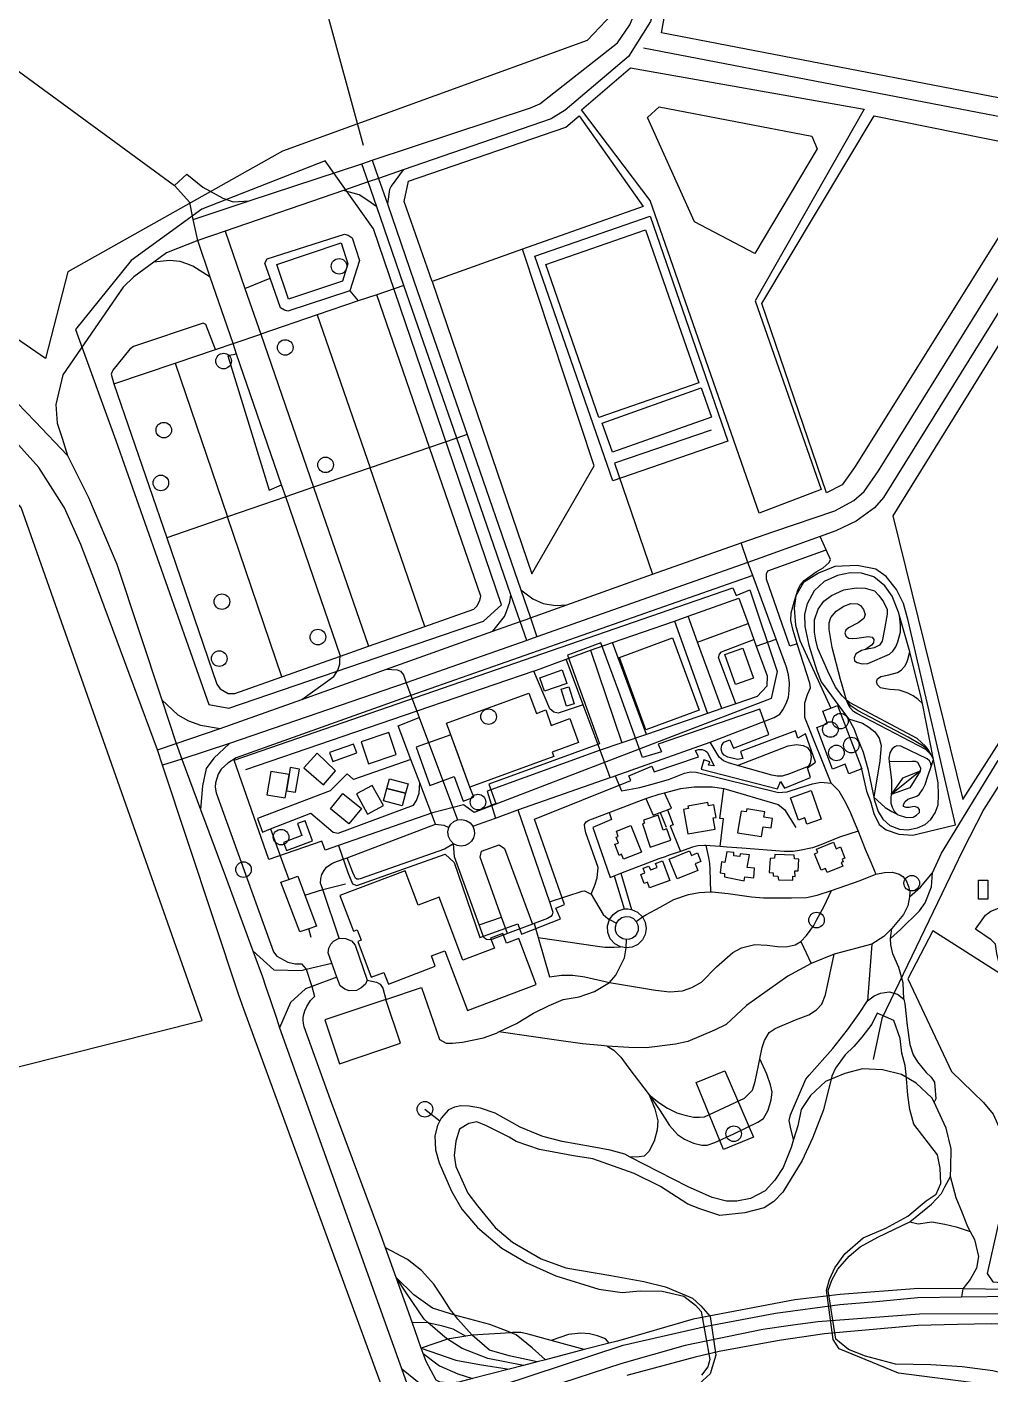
# Model space of a CAD drawing. Header units: metres. Extents: x 11276530 to 11306586, y 355867 to 367650.
# Drawn here: x 11293809 to 11294428, y 359003 to 359868 of the extents above; entities that cross this region are included whole.
import ezdxf

# ---------------------------------------------------------------- set-up
doc = ezdxf.new("R2010")
doc.units = ezdxf.units.M
for name, color, linetype in [('AMENITY', 6, 'Continuous'), ('BUILDING', 8, 'Continuous'), ('HIGHWAY_CYCLEWAY', 5, 'Continuous'), ('HIGHWAY_FOOTWAY', 6, 'Continuous'), ('HIGHWAY_PATH', 3, 'Continuous'), ('HIGHWAY_PRIMARY', 2, 'Continuous'), ('HIGHWAY_RESIDENTIAL', 7, 'Continuous'), ('HIGHWAY_SECONDARY', 4, 'Continuous'), ('HIGHWAY_SERVICE', 8, 'Continuous'), ('LANDUSE', 2, 'Continuous'), ('NATURAL_WATER', 5, 'Continuous'), ('OSM_OTHER', 7, 'Continuous')]:
    doc.layers.add(name, color=color, linetype=linetype)

msp = doc.modelspace()

# ---------------------------------------------------------------- linework, layer by layer
at = {"layer": 'AMENITY'}
msp.add_lwpolyline([(11294009.25, 359342.51), (11294015.19, 359325.07), (11294018.3, 359317.79), (11294021.03, 359316.83), (11294077.75, 359337.04), (11294083.52, 359331.57), (11294100.09, 359283.4), (11294124.57, 359292.21), (11294126.89, 359285.5), (11294151.79, 359295.43), (11294148.92, 359302.2), (11294154.51, 359304.67), (11294135.28, 359359.51), (11294197.14, 359384.21), (11294195.71, 359387.33), (11294210.53, 359393.43), (11294212.09, 359389.79), (11294240.55, 359399.41), (11294238.59, 359403.57), (11294240.67, 359404.22), (11294242.89, 359404.22), (11294245.09, 359403.31), (11294246.26, 359402.4), (11294250.68, 359393.69), (11294247.04, 359394.09), (11294247.82, 359396.29), (11294243.92, 359397.59), (11294242.23, 359391.49), (11294291.36, 359378.88), (11294293.18, 359383.68), (11294295.91, 359379.27), (11294312.55, 359386.28), (11294310.66, 359392.39), (11294315.88, 359396.1), (11294309.27, 359414.23), (11294304.49, 359411.37), (11294302.94, 359416.17), (11294267.58, 359402.92), (11294269.14, 359398.37), (11294265.63, 359397.72), (11294259.39, 359399.28), (11294257.18, 359400.57), (11294255.88, 359402.01), (11294255.23, 359404.35), (11294255.62, 359407.07), (11294256.93, 359408.89), (11294260.69, 359410.45), (11294263.16, 359405), (11294285.77, 359413.83), (11294279.93, 359430.09), (11294214.68, 359407.6), (11294216.9, 359402.66), (11294204.61, 359399.08), (11294189.28, 359441.36), (11294177.89, 359472.63), (11294156.29, 359464.8), (11294177.05, 359407.79), (11294145.2, 359396.21), (11294105.89, 359382), (11294110.42, 359369.47), (11294096.34, 359363.67), (11294089.59, 359368.66), (11294069.63, 359363.48), (11294009.25, 359342.51)], dxfattribs=at)
for points in [[(11294257.61, 359465.14), (11294269.16, 359469.21), (11294275.93, 359450.02), (11294264.37, 359445.95), (11294257.61, 359465.14)], [(11294003.49, 359402.18), (11294005.5, 359396.5), (11294020.94, 359401.99), (11294018.94, 359407.65), (11294003.49, 359402.18)], [(11293986.92, 359392.32), (11293999.52, 359381.49), (11294007.21, 359390.45), (11293995.59, 359401.93), (11293986.92, 359392.32)], [(11293977.51, 359388.05), (11293965.79, 359390.05), (11293963.24, 359375.11), (11293974.97, 359373.11), (11293975.76, 359377.71), (11293977.51, 359388.05)], [(11293975.76, 359377.71), (11293981.61, 359376.71), (11293984.14, 359391.54), (11293978.27, 359392.54), (11293977.51, 359388.05), (11293975.76, 359377.71)], [(11294038.17, 359371.15), (11294040.32, 359379.23), (11294052.32, 359376.06), (11294050.17, 359367.97), (11294038.17, 359371.15)], [(11293973.93, 359344.53), (11293975.9, 359339.23), (11293992.57, 359345.43), (11293987.72, 359358.44), (11293982.89, 359356.64), (11293985.76, 359348.93), (11293973.93, 359344.53)]]:
    msp.add_lwpolyline(points, close=True, dxfattribs=at)
for centre in [(11294009.62, 359714.56), (11293935.39, 359653.7), (11293896.95, 359609.32), (11294000.91, 359587.01), (11293895.07, 359575.4), (11293996, 359476.41), (11294105.7, 359425.27), (11294331.79, 359422.39), (11294325.37, 359417.02), (11294329.2, 359401.99), (11294338.8, 359407.01), (11294098.86, 359370.43), (11293972.33, 359347.88), (11294377.64, 359318.31), (11294316.45, 359294.63), (11294064.78, 359173.09), (11294263.21, 359157.39)]:
    msp.add_circle(centre, 5, dxfattribs=at)
at = {"layer": 'BUILDING'}
for points in [[(11293969.64, 359715.82), (11294010.88, 359729.56), (11294015.32, 359716.23), (11294011.76, 359704.94), (11293977.11, 359693.41), (11293969.64, 359715.82)], [(11294178.61, 359613.88), (11294242.28, 359636.43), (11294248.92, 359617.67), (11294185.27, 359595.1), (11294178.61, 359613.88)], [(11294189.73, 359463.3), (11294223.96, 359475.9), (11294241.06, 359429.45), (11294206.84, 359416.85), (11294189.73, 359463.3)], [(11294138.54, 359450.2), (11294153.01, 359455.27), (11294156.05, 359446.63), (11294141.57, 359441.56), (11294138.54, 359450.2)], [(11294093.72, 359380.01), (11294086.17, 359400.66), (11294081.44, 359413.63), (11294078.72, 359421.07), (11294131.65, 359440.41), (11294136.4, 359427.4), (11294142.37, 359429.57), (11294145.97, 359419.7), (11294157.97, 359424.08), (11294163.57, 359408.75), (11294146.54, 359402.53), (11294147.58, 359399.7), (11294093.72, 359380.01)], [(11294152.26, 359442.89), (11294157.22, 359444.45), (11294160.65, 359433.54), (11294155.7, 359431.98), (11294152.26, 359442.89)], [(11294320.5, 359428.79), (11294325.57, 359430.73), (11294330, 359432.44), (11294344.98, 359393.38), (11294345.6, 359391.73), (11294337.19, 359388.51), (11294334.82, 359394.71), (11294326.77, 359391.62), (11294316.55, 359418.27), (11294323.52, 359420.94), (11294320.5, 359428.79)], [(11294023.78, 359409.2), (11294028.5, 359395.07), (11294046.35, 359401.04), (11294041.62, 359415.18), (11294023.78, 359409.2)], [(11294081.44, 359413.63), (11294059.12, 359405.61), (11294067.91, 359381.13), (11294083.62, 359386.77), (11294089.26, 359371.05), (11294096.17, 359373.54), (11294093.72, 359380.01), (11294081.44, 359413.63)], [(11294020.85, 359375.61), (11294027.95, 359362.61), (11294038.07, 359368.15), (11294030.96, 359381.14), (11294020.85, 359375.61)], [(11294040.32, 359379.23), (11294041.95, 359385.37), (11294053.95, 359382.18), (11294052.32, 359376.06), (11294040.32, 359379.23)], [(11294004.06, 359366.02), (11294012.1, 359375.88), (11294023.96, 359366.2), (11294015.92, 359356.34), (11294004.06, 359366.02)], [(11294299.76, 359373.17), (11294312.92, 359377.83), (11294319.43, 359359.44), (11294310.29, 359356.21), (11294308.86, 359360.26), (11294304.84, 359358.84), (11294299.76, 359373.17)], [(11294230.97, 359365.63), (11294233.72, 359349.91), (11294251.33, 359353), (11294250.06, 359360.21), (11294251.92, 359360.54), (11294250.49, 359368.65), (11294247.02, 359368.04), (11294246.66, 359370.1), (11294233.79, 359367.85), (11294234.08, 359366.19), (11294230.97, 359365.63)], [(11294265.68, 359350.72), (11294281.13, 359348.22), (11294282.16, 359354.58), (11294287.18, 359353.77), (11294288.15, 359359.78), (11294282.65, 359360.67), (11294283.21, 359364.07), (11294271.57, 359365.97), (11294271.25, 359364.05), (11294267.94, 359364.58), (11294266.76, 359357.32), (11294265.68, 359350.72)], [(11294197.07, 359355.38), (11294203.94, 359338.21), (11294192.45, 359333.73), (11294191.1, 359336.87), (11294189.61, 359336.12), (11294186.77, 359343.29), (11294189.17, 359344.03), (11294187.66, 359347.77), (11294189.01, 359348.36), (11294187.82, 359351.79), (11294197.07, 359355.38)], [(11294205.23, 359358.79), (11294205.86, 359356.87), (11294204.54, 359356.42), (11294209.46, 359341.53), (11294222.74, 359345.92), (11294220.32, 359353.22), (11294217.86, 359352.41), (11294214.73, 359361.92), (11294205.23, 359358.79)], [(11294223.04, 359330.61), (11294221.74, 359333.84), (11294234.82, 359339.12), (11294236, 359336.2), (11294239.96, 359337.79), (11294242.19, 359332.27), (11294238.48, 359330.78), (11294240.23, 359326.45), (11294226.89, 359321.08), (11294223.04, 359330.61)], [(11294254.56, 359325.06), (11294257.35, 359324.6), (11294257.28, 359322.39), (11294269.96, 359319.92), (11294270.42, 359322.39), (11294276.2, 359321.8), (11294276.52, 359327.98), (11294271.84, 359328.49), (11294273.34, 359336.49), (11294267.42, 359337.08), (11294267.23, 359335.38), (11294263.33, 359335.84), (11294263.33, 359337.92), (11294258.72, 359338.5), (11294257.55, 359331.61), (11294255.27, 359332.07), (11294254.56, 359325.06)], [(11294286.73, 359334.09), (11294286.07, 359325.25), (11294288.54, 359325.06), (11294288.61, 359322.97), (11294291.66, 359322.84), (11294292.05, 359320.37), (11294301.15, 359320.31), (11294301.28, 359322.72), (11294302.71, 359322.58), (11294302.58, 359326.23), (11294304.66, 359326.23), (11294305.12, 359333.7), (11294302.26, 359334.02), (11294302.12, 359336.3), (11294289.59, 359336.69), (11294289.45, 359334.41), (11294286.73, 359334.09)], [(11294315.2, 359337.24), (11294317.21, 359338.06), (11294316.35, 359340.15), (11294327.4, 359344.63), (11294329.08, 359340.48), (11294331.81, 359341.58), (11294334.72, 359334.41), (11294332.88, 359333.67), (11294333.53, 359332.07), (11294332.32, 359331.58), (11294333.29, 359329.18), (11294323.23, 359325.11), (11294322.19, 359327.66), (11294319.52, 359326.57), (11294315.2, 359337.24)], [(11294220.43, 359324.57), (11294222.08, 359320.04), (11294209.15, 359315.31), (11294207.83, 359318.91), (11294205.69, 359318.12), (11294203.55, 359323.97), (11294206.06, 359324.89), (11294204.97, 359327.88), (11294208.73, 359329.25), (11294209.63, 359326.79), (11294213.97, 359328.38), (11294212.99, 359331.05), (11294217.45, 359332.68), (11294220.43, 359324.57)], [(11294021.23, 359288.36), (11294023.73, 359281.74), (11294021.58, 359280.93), (11294030.29, 359257.93), (11294038.43, 359261.01), (11294041.27, 359253.53), (11294071.44, 359264.98), (11294068.92, 359271.6), (11294077.62, 359274.91), (11294092.15, 359236.62), (11294136.17, 359253.32), (11294125.02, 359282.68), (11294117.13, 359279.68), (11294114.74, 359286), (11294106.99, 359283.06), (11294109.44, 359276.62), (11294089.21, 359268.94), (11294073.85, 359309.38), (11294060.37, 359304.25), (11294051.98, 359326.35), (11294010.13, 359310.45), (11294018.87, 359287.46), (11294021.23, 359288.36)], [(11294426.54, 359320.3), (11294426.58, 359308.1), (11294420.52, 359308.09), (11294420.49, 359320.3), (11294426.54, 359320.3)]]:
    msp.add_lwpolyline(points, close=True, dxfattribs=at)
at = {"layer": 'HIGHWAY_CYCLEWAY'}
for points in [[(11294342.52, 359411.97), (11294346.46, 359402.51), (11294349.41, 359391.68), (11294353.21, 359373.61), (11294353.55, 359371.99), (11294356.11, 359364.3), (11294359.06, 359359.38), (11294363.59, 359355.43), (11294369.7, 359353.07), (11294375.21, 359352.68), (11294381.33, 359353.86), (11294386.25, 359356.02), (11294389.99, 359359.18), (11294392.75, 359363.51), (11294394.52, 359368.63), (11294394.92, 359375.13), (11294394.52, 359382.81), (11294391.57, 359397.8), (11294384.49, 359433.73), (11294383.89, 359436.79), (11294376.39, 359466.94), (11294369.77, 359490.03), (11294369.11, 359492.35), (11294364.97, 359502.58), (11294360.24, 359509.28), (11294353.35, 359514.99), (11294345.27, 359517.36), (11294337.99, 359517.56), (11294329.91, 359515.98), (11294321.24, 359512.04), (11294314.94, 359506.13), (11294310.4, 359497.85), (11294308.63, 359491.16), (11294309.02, 359483.28), (11294311.58, 359471.26), (11294316.71, 359454.72), (11294319.47, 359447.63), (11294323.61, 359441.92), (11294330.11, 359433.05), (11294337, 359423.79), (11294340.35, 359417.69), (11294342.52, 359411.97)], [(11294391.57, 359397.8), (11294390.06, 359400.66), (11294388.22, 359404.14), (11294386.42, 359406.38), (11294383.89, 359408.77), (11294381.05, 359411.17), (11294337.61, 359434.45), (11294335.66, 359435.8), (11294332.98, 359438.63), (11294328.65, 359444.16), (11294323.73, 359454.46), (11294317.31, 359469.09), (11294315.96, 359474.31), (11294315.07, 359479.54), (11294315.07, 359487.45), (11294317.45, 359494.32), (11294321.04, 359499.39), (11294325.97, 359503.13), (11294334.03, 359506.85), (11294341.94, 359508.06), (11294347.61, 359507.76), (11294353.59, 359506.12), (11294356.57, 359503.13), (11294359.55, 359498.95), (11294361.79, 359494.02), (11294361.79, 359491.03), (11294360, 359480.43), (11294358.66, 359473.86), (11294356.87, 359471.17), (11294353.43, 359469.53), (11294347.86, 359468.32), (11294345.23, 359467.74), (11294341.79, 359465.65), (11294340.59, 359462.97), (11294340.89, 359461.17), (11294342.53, 359459.98), (11294345.82, 359459.23), (11294349.4, 359459.53), (11294363.29, 359465.35), (11294365.37, 359467.45), (11294367.32, 359470.14), (11294368.66, 359473.41), (11294369.56, 359476.55), (11294370.31, 359479.54), (11294370.31, 359484.02), (11294369.77, 359490.03)], [(11294390.06, 359400.66), (11294386.58, 359404.14), (11294381.65, 359406.68), (11294342.24, 359427.29), (11294340.15, 359428.63), (11294338.06, 359430.87), (11294336.71, 359433.25), (11294335.66, 359435.8), (11294334.33, 359440.28), (11294331.79, 359449.23), (11294326.56, 359469.68), (11294324.48, 359481.17), (11294324.48, 359485.51), (11294325.67, 359488.95), (11294328.95, 359493.13), (11294334.03, 359496.26), (11294338.5, 359497.9), (11294342.69, 359497.75), (11294344.78, 359496.71), (11294346.57, 359494.16), (11294347.76, 359490.89), (11294346.86, 359488.34), (11294343.28, 359485.51), (11294337.01, 359482.38), (11294335.22, 359480.88), (11294334.63, 359479.09), (11294335.22, 359477.29), (11294337.01, 359475.8), (11294339.25, 359475.51), (11294342.39, 359475.8), (11294349.86, 359476.7), (11294352.24, 359476.26), (11294353.28, 359474.76), (11294353.14, 359472.67), (11294351.79, 359471.17), (11294347.86, 359468.32)], [(11294384.49, 359433.73), (11294381.65, 359436.39), (11294378.51, 359438.63), (11294374.78, 359440.57), (11294369.56, 359442.22), (11294363.44, 359442.81), (11294360.75, 359443.11), (11294357.62, 359443.71), (11294355.52, 359445.8), (11294355.08, 359447.59), (11294355.68, 359449.68), (11294357.76, 359451.03), (11294362.99, 359452.22), (11294368.51, 359453.56), (11294370.75, 359455.05), (11294373.14, 359457.74), (11294374.48, 359459.98), (11294375.08, 359462.08), (11294376.39, 359466.94)], [(11294390.06, 359400.66), (11294386.71, 359405), (11294384.05, 359406.88), (11294375.35, 359412.21), (11294343.11, 359429.11), (11294340.52, 359430.73), (11294338.76, 359432.03), (11294337.33, 359433.47), (11294335.66, 359435.8)], [(11294337, 359423.79), (11294345.97, 359421.17), (11294350, 359418.48), (11294353.89, 359415.49), (11294356.71, 359411.46), (11294357.92, 359406.68), (11294357.17, 359396.83), (11294353.21, 359373.61), (11294360.6, 359366.82), (11294364.93, 359364.44), (11294368.2, 359362.54), (11294368.81, 359362.2), (11294374.19, 359360.4), (11294378.51, 359360.7), (11294380.76, 359361.9), (11294382.55, 359363.69), (11294382.55, 359365.63), (11294381.5, 359366.97), (11294379.11, 359367.57), (11294375.97, 359366.97), (11294374.03, 359366.97), (11294372.4, 359367.57), (11294372.24, 359368.91), (11294373.43, 359370.7), (11294375.08, 359372.34), (11294380.9, 359374.14), (11294382.39, 359375.33), (11294384.79, 359378.77), (11294386.28, 359381.6), (11294388.07, 359386.97), (11294390.14, 359393.37), (11294391.57, 359397.8)], [(11294390.14, 359393.37), (11294389.91, 359395.26), (11294388.96, 359396.97), (11294387.5, 359398.18), (11294370.62, 359406.41), (11294368.12, 359406.57), (11294366.75, 359405.98), (11294365.13, 359404.69), (11294363.58, 359402.11), (11294362.89, 359398.69), (11294363.08, 359396.55), (11294363.24, 359394.65), (11294364.7, 359384.45), (11294364.57, 359379.43), (11294364.53, 359377.17), (11294364.31, 359375.2), (11294364.09, 359373.22), (11294364.18, 359369.79), (11294364.95, 359367.05), (11294366.24, 359364.65), (11294368.2, 359362.54)], [(11294363.08, 359396.55), (11294377.66, 359396.6), (11294379.76, 359396.6), (11294381.25, 359396.01), (11294382.14, 359394.52), (11294383.19, 359392.13), (11294383.04, 359390.19), (11294364.31, 359375.2)], [(11294383.04, 359390.19), (11294371.69, 359385.86), (11294364.31, 359375.2)], [(11294383.04, 359390.19), (11294376.32, 359379.59), (11294364.31, 359375.2)]]:
    msp.add_lwpolyline(points, dxfattribs=at)
at = {"layer": 'HIGHWAY_FOOTWAY'}
for points in [[(11293943.77, 359658.2), (11293938.04, 359657.04), (11293964.64, 359570.85), (11293972.64, 359574.21)], [(11294325.89, 359382.65), (11294308.95, 359424.82), (11294308.88, 359434.16), (11294310.74, 359439.45), (11294312.53, 359443.78), (11294312.23, 359446.85), (11294303.95, 359472.08), (11294301.49, 359480.66), (11294299.92, 359487.15), (11294300.14, 359492), (11294302.35, 359499.76), (11294304.69, 359507.26), (11294306.07, 359509.89), (11294308.53, 359512.64), (11294316.3, 359518.24), (11294320.78, 359520.97), (11294324.59, 359524.21), (11294325.49, 359526.23), (11294322.65, 359532.46), (11294318.75, 359541.08)], [(11294303.95, 359472.08), (11294299.32, 359470.65), (11294284.24, 359513.5), (11294284.24, 359517.09), (11294285.21, 359519.03), (11294322.65, 359532.46)], [(11294275.46, 359515.92), (11294055.79, 359438.88), (11293943.48, 359398.92), (11293938.04, 359395.33), (11293933.86, 359391.45), (11293931.84, 359388.24), (11293930.13, 359382.72), (11293929.97, 359379.96), (11293930.57, 359376.3), (11293967.41, 359274.18), (11293969.69, 359271.35), (11293976.56, 359267.61), (11293981.33, 359266.42), (11293985.36, 359266.42), (11293988.51, 359263.08)], [(11294071.52, 359356.12), (11294061.41, 359382.82), (11294055.71, 359397.85), (11294047.51, 359419.48), (11294061.12, 359424.64)], [(11294055.71, 359397.85), (11294018.78, 359384.99), (11294014.84, 359388.53), (11294003.81, 359377.7), (11293957.27, 359359.82), (11293960.38, 359351.18), (11293965.51, 359353.18), (11293991.44, 359363.28), (11294005.85, 359351.15), (11294009.04, 359350.36), (11294057.43, 359368.35), (11294059.29, 359371.42), (11294061.16, 359376.08), (11294061.41, 359382.82)], [(11293965.51, 359353.18), (11293972.35, 359334.23), (11293977.26, 359320.73)], [(11293972.07, 359318.98), (11293977.26, 359320.73), (11293983.1, 359322.73), (11293987.63, 359310.63), (11293995.11, 359290.62), (11293990.14, 359288.99), (11293984.28, 359287.07), (11293972.07, 359318.98)], [(11293987.63, 359310.63), (11293999.1, 359314.26), (11294013.76, 359318)], [(11294494.29, 359231.04), (11294487.87, 359239.41), (11294481.46, 359246.42), (11294477.72, 359249.41), (11294472.05, 359252.54), (11294468.32, 359253.29), (11294460.25, 359252.4), (11294454.14, 359252.4), (11294447.12, 359254.03), (11294442.49, 359257.02), (11294438.31, 359260.6), (11294436.66, 359262.24), (11294433.54, 359267.69), (11294432.41, 359273.21), (11294431.36, 359279.04), (11294428.76, 359282.02), (11294418.61, 359288.82), (11294425.02, 359297.85), (11294428.38, 359300.24), (11294433.46, 359302.18), (11294439.66, 359303.45)], [(11293991.76, 359283.32), (11293990.14, 359288.99)], [(11293988.51, 359263.08), (11293992.08, 359251.86), (11293993.87, 359245.48)], [(11294072.1, 358999.12), (11294065.54, 359011.14), (11294063.74, 359016.15), (11294062.46, 359019.7), (11294056.53, 359036.26), (11294046.23, 359064.97), (11294039.36, 359084.11), (11294036.41, 359092.35), (11294004.19, 359179.25), (11293987.09, 359226.14), (11293986.82, 359228.2), (11293986.46, 359230.27), (11293986.54, 359231.8), (11293986.69, 359233.4), (11293987.49, 359236.34), (11293988.78, 359239.01), (11293991.26, 359243.02), (11293993.87, 359245.48)], [(11294136.96, 359010.86), (11294118.82, 359014.72), (11294106.29, 359018.45), (11294095.09, 359028.01), (11294085.98, 359038.16), (11294083.95, 359040.77), (11294081.21, 359044.28), (11294076.13, 359052.49), (11294070.46, 359060.85), (11294062.54, 359069.51), (11294053.59, 359076.52), (11294039.36, 359084.11)], [(11294142.15, 359012.21), (11294133.61, 359019.79), (11294123.31, 359028.15), (11294120.29, 359029.46), (11294118.3, 359030.32), (11294106.43, 359034.88), (11294083.95, 359040.77), (11294069.56, 359045.33), (11294057.62, 359053.99), (11294046.23, 359064.97)], [(11294128.02, 359008.55), (11294105.09, 359013.08), (11294088.67, 359019.49), (11294079.35, 359025.46), (11294077.47, 359026.66), (11294066.56, 359036.1), (11294064.19, 359038.16), (11294052.99, 359055.03), (11294046.23, 359064.97)], [(11294381.95, 359058.01), (11294331.71, 359054.13), (11294302.46, 359050.7), (11294237.07, 359038.16), (11294188.48, 359024.2)], [(11294567.45, 359049.99), (11294560.28, 359048.9), (11294552.97, 359048.6), (11294484.89, 359056.07), (11294468.69, 359056.9), (11294410.39, 359057.71), (11294381.95, 359058.01)], [(11294056.53, 359036.26), (11294066.56, 359036.1), (11294075.16, 359034.2), (11294082.62, 359031.97), (11294091.09, 359027.36)], [(11294381.5, 359034.13), (11294321.64, 359028.9), (11294292.53, 359024.64), (11294253.93, 359017.48), (11294238.41, 359013.83), (11294194.52, 359002.03)], [(11294564.18, 359020.36), (11294556.25, 359023.94), (11294551.04, 359025.88), (11294545.82, 359026.64), (11294511.68, 359030.32), (11294491.61, 359032.56), (11294480.03, 359033.53), (11294458.01, 359034.42), (11294428.98, 359035.25), (11294406.96, 359034.8), (11294381.5, 359034.13)], [(11294120.29, 359029.46), (11294095.09, 359028.01), (11294091.09, 359027.36), (11294079.35, 359025.46), (11294062.46, 359019.7)], [(11294167.21, 359018.7), (11294145.86, 359024.58), (11294131.21, 359028.6), (11294126.37, 359029.79), (11294121.06, 359029.79), (11294120.29, 359029.46)], [(11294062.46, 359019.7), (11294084.64, 359011.89), (11294099.87, 359009.04), (11294118.99, 359006.21)], [(11294063.74, 359016.15), (11294074.18, 359008.3), (11294085.98, 359003.22), (11294095.35, 359000.1)], [(11294188.48, 359024.2), (11294183.12, 359022.81), (11294167.21, 359018.7), (11294142.15, 359012.21), (11294136.96, 359010.86), (11294128.02, 359008.55), (11294118.99, 359006.21), (11294095.35, 359000.1), (11294086.65, 358997.85), (11294081.65, 358997.25), (11294074.49, 358997.77), (11294072.1, 358999.12)]]:
    msp.add_lwpolyline(points, dxfattribs=at)
at = {"layer": 'HIGHWAY_PATH'}
for points in [[(11294376.21, 359309.5), (11294383.22, 359315.69), (11294390.99, 359324.95), (11294396.65, 359337.49), (11294433.23, 359397.05)], [(11294187.03, 359387.35), (11294191.14, 359377.54), (11294202.8, 359379.88), (11294212.35, 359382.34), (11294221.92, 359385.19), (11294231.55, 359388.99), (11294235.5, 359389.89), (11294239.08, 359389.66), (11294291.93, 359376.6), (11294294.62, 359376.68), (11294297.6, 359376.97), (11294306.04, 359379.88), (11294313.8, 359382.12), (11294319.24, 359383.17), (11294325.89, 359382.65), (11294330.68, 359377.65), (11294335.15, 359370.18), (11294338.33, 359363.45), (11294340.55, 359357.8), (11294343.09, 359351.79), (11294331.25, 359347.87), (11294319.15, 359343.01), (11294313.83, 359341.08), (11294305.46, 359339.27), (11294301.5, 359338.7), (11294295.62, 359338.7), (11294268.35, 359340.86), (11294258.84, 359341.54), (11294254.49, 359341.85), (11294248.1, 359342.33), (11294245.38, 359342.5), (11294244.48, 359342.55), (11294240.06, 359342.22), (11294236.79, 359341.43), (11294228.97, 359338.72), (11294223.12, 359336.69), (11294219.96, 359335.58)], [(11294206.82, 359372.69), (11294211.51, 359361.94), (11294215.93, 359363.67), (11294220.59, 359365.49), (11294223.14, 359366.49), (11294218.73, 359376.38)], [(11294254.49, 359341.85), (11294256.57, 359359.55), (11294254.23, 359359.94), (11294256.77, 359379.07)], [(11294183.13, 359363.72), (11294184.72, 359359.18), (11294172.64, 359354.1), (11294183.83, 359322), (11294186.31, 359322.96), (11294190.66, 359324.66), (11294215.33, 359334.25), (11294219.96, 359335.58)], [(11294215.93, 359363.67), (11294219.85, 359354.26)], [(11294220.59, 359365.49), (11294224.22, 359355.9), (11294222.42, 359355.23), (11294228.97, 359338.72)], [(11294343.09, 359351.79), (11294347.72, 359340.13), (11294351.33, 359331.75), (11294354.48, 359324.02)], [(11294245.38, 359342.5), (11294247.07, 359334.86), (11294247.64, 359330.9), (11294247.88, 359327.17), (11294248.2, 359312.73)], [(11294186.31, 359322.96), (11294192.86, 359301.74)], [(11294190.66, 359324.66), (11294197.56, 359301.47)], [(11294363.96, 359282.7), (11294370.38, 359288.52), (11294382.55, 359300.54), (11294386.28, 359305.61), (11294390.39, 359315.99), (11294390.99, 359324.95)], [(11294134.9, 359292.38), (11294137.5, 359283.4), (11294144.83, 359258.09), (11294152.54, 359259.31), (11294159.91, 359259.31), (11294167.46, 359258.1), (11294183.39, 359254.61), (11294212.91, 359249.53), (11294222.17, 359248.5), (11294230.23, 359249.18), (11294236.4, 359251.25), (11294242.58, 359254.68), (11294252.17, 359264.63), (11294262.64, 359273.88), (11294268.3, 359276.8), (11294276.88, 359279.03), (11294284.76, 359278.52), (11294291.45, 359277.66), (11294296.93, 359277.48), (11294302.77, 359278.69), (11294306.37, 359280.75), (11294309.97, 359284.69), (11294314.6, 359291.21), (11294316.45, 359294.63), (11294321.29, 359303.55), (11294326.09, 359313.67)], [(11294189, 359300.6), (11294192.86, 359301.74), (11294195.22, 359301.83), (11294197.56, 359301.47), (11294201.46, 359299.73), (11294204.54, 359296.78), (11294206.38, 359293.24), (11294207.01, 359289.3), (11294206.37, 359285.35), (11294204.52, 359281.82), (11294201.66, 359279.03), (11294198.06, 359277.3), (11294194.1, 359276.78), (11294190.55, 359277.4), (11294186.75, 359279.43), (11294183.87, 359282.63), (11294182.23, 359286.63), (11294182.04, 359290.93), (11294183.32, 359295.04), (11294185.72, 359298.28), (11294189, 359300.6)], [(11294372.59, 359243.77), (11294372.1, 359254.34), (11294369.26, 359264.18), (11294365.53, 359272.92), (11294364.12, 359278.74), (11294363.96, 359282.7), (11294364.93, 359289.27)], [(11294137.5, 359283.4), (11294175.7, 359277.83), (11294180.49, 359277.32), (11294186.49, 359277.15), (11294190.55, 359277.4)], [(11294306.37, 359280.75), (11294313.05, 359266.8)], [(11294352.02, 359279.19), (11294349.09, 359242.68)], [(11294208.83, 359182.41), (11294215.14, 359177.48), (11294220.65, 359173.75), (11294226.76, 359170.79), (11294232.67, 359169.02), (11294237.59, 359168.03), (11294241.33, 359168.03), (11294244.48, 359168.23), (11294270.1, 359180.25), (11294275.22, 359185.36), (11294276.99, 359190.88), (11294279.16, 359201.13), (11294280.06, 359205.56), (11294281.52, 359212.75), (11294283.1, 359217.27), (11294286.05, 359222.4), (11294289.8, 359224.96), (11294302.99, 359230.48), (11294311.46, 359233.82), (11294316.38, 359236.98), (11294319.93, 359240.52), (11294322.29, 359246.63), (11294327.83, 359272.78)], [(11294039.63, 359243.67), (11294000.34, 359230.44), (11294009.8, 359202.31), (11294049.09, 359215.55), (11294039.63, 359243.67)], [(11294301.61, 359153.59), (11294299.64, 359161.53), (11294298.86, 359165.86), (11294299.64, 359169.61), (11294304.76, 359181.43), (11294309.49, 359192.46), (11294311.66, 359195.02), (11294327.02, 359212.16), (11294336.29, 359224.18), (11294343.77, 359234.61), (11294349.09, 359242.68), (11294353.42, 359246.04), (11294357.56, 359247.61), (11294363.07, 359248.59), (11294368.39, 359247.02), (11294372.59, 359243.77), (11294373.12, 359240.72), (11294374.69, 359226.93), (11294376.47, 359214.72), (11294378.63, 359208.02), (11294381.39, 359203.49), (11294386.91, 359196.79), (11294390.12, 359193.79), (11294392.15, 359190.43), (11294393.17, 359179.83), (11294392.07, 359177.63)], [(11294181.83, 359213.7), (11294186.17, 359210.97), (11294190.7, 359206.64), (11294195.83, 359199.55), (11294208.83, 359182.41), (11294215.93, 359172.16), (11294222.03, 359162.71), (11294227.15, 359156.8), (11294231.49, 359153.84), (11294237.39, 359151.29), (11294242.71, 359150.11), (11294246.26, 359150.11), (11294250.98, 359151.68), (11294263.21, 359157.39), (11294278.77, 359164.88), (11294282.31, 359167.25), (11294285.46, 359172.56), (11294287.23, 359179.06), (11294287.83, 359183.98), (11294286.84, 359188.71), (11294284.48, 359195.61), (11294280.06, 359205.56)], [(11294390.45, 359180.44), (11294380.37, 359189.96), (11294371.01, 359195.43), (11294358.88, 359198.34), (11294346.05, 359199.09), (11294334.71, 359196.11), (11294322.16, 359190.88), (11294312.61, 359181.93)], [(11294312.61, 359181.93), (11294306.61, 359173.01), (11294304.37, 359162.52), (11294301.61, 359153.59), (11294300.04, 359148.53), (11294294.92, 359135.73), (11294289.6, 359127.64), (11294283.49, 359120.75), (11294274.04, 359115.82), (11294265.18, 359114.05), (11294258.67, 359114.05), (11294249.41, 359116.42), (11294233.45, 359123.51), (11294196.75, 359142.4), (11294193.26, 359144.19), (11294183.81, 359146.75), (11294172.19, 359148.92), (11294152.89, 359152.47), (11294140.48, 359155.62), (11294125.89, 359161.53), (11294109.94, 359170.59), (11294100.49, 359173.75), (11294093.2, 359175.12), (11294087.88, 359175.32), (11294083.75, 359174.53), (11294080, 359172.75), (11294075.28, 359167.44), (11294074.4, 359165.67), (11294072.9, 359162.71), (11294071.13, 359156.02), (11294071.52, 359146.95), (11294073.9, 359138.68), (11294081.78, 359120.55), (11294088.47, 359108.93), (11294098.52, 359097.12), (11294114.26, 359083.81), (11294130.25, 359074.41), (11294148.87, 359066.14), (11294176.52, 359057.49), (11294191.57, 359055.42), (11294203.05, 359056.54), (11294217.15, 359056.35), (11294231.26, 359052.97), (11294238.59, 359047.33), (11294242.3, 359043.12), (11294247.87, 359012.34), (11294246.5, 359007.64), (11294242.44, 359002.38)], [(11294208.83, 359182.41), (11294212.54, 359173.31), (11294214.36, 359165.62), (11294214.12, 359159.97), (11294212.09, 359152.5), (11294208.69, 359145.93), (11294205.75, 359143), (11294202.36, 359142.54), (11294196.75, 359142.4)], [(11294323.89, 359056.74), (11294326.35, 359063.39), (11294330.22, 359070.4), (11294337.39, 359078.76), (11294344.56, 359084.74), (11294355.76, 359090.86), (11294376.39, 359100.83), (11294382.18, 359105.4), (11294390.32, 359112.13), (11294396.68, 359118.93), (11294398.97, 359123.34), (11294402.49, 359129.93), (11294402.74, 359135.6), (11294402.91, 359147.62), (11294399.83, 359160.96), (11294392.07, 359177.63), (11294390.45, 359180.44)], [(11294064.78, 359173.09), (11294074.4, 359165.67)], [(11294376.39, 359100.83), (11294381.73, 359099.51), (11294390.53, 359100.72), (11294398.89, 359099.22), (11294406.22, 359097.57), (11294415.17, 359094.68), (11294413.27, 359098.72), (11294410.3, 359106.34), (11294406.07, 359116.18), (11294404.54, 359122.6), (11294402.49, 359129.93)], [(11294415.17, 359094.68), (11294417.86, 359089.37), (11294420.54, 359078.62), (11294419.2, 359071), (11294415.17, 359063.83), (11294410.39, 359057.71), (11294409.5, 359052.62)], [(11294442.04, 359002.03), (11294429.81, 359005.02), (11294409.95, 359007.55), (11294389.94, 359008.9), (11294367.1, 359009.35), (11294347.84, 359014.42), (11294336.94, 359018.76), (11294328.88, 359025.47), (11294323.89, 359056.74)], [(11294183.12, 359022.81), (11294180.86, 359025.58), (11294175.74, 359027.6), (11294170.55, 359028.82), (11294164.89, 359029.35), (11294157.12, 359028.46), (11294145.86, 359024.58)]]:
    msp.add_lwpolyline(points, dxfattribs=at)
at = {"layer": 'HIGHWAY_PRIMARY'}
for points in [[(11293796.83, 359632.87), (11293814.29, 359614.9), (11293835.08, 359593.12)], [(11293853.78, 359509.49), (11293843.6, 359535.76), (11293833.23, 359559.32), (11293816.57, 359585.26), (11293799.65, 359604.27), (11293781.05, 359621.36)], [(11293835.08, 359593.12), (11293848.62, 359566.07), (11293866.85, 359523.13), (11293895.77, 359436.11)], [(11293892.8, 359404.05), (11293853.78, 359509.49)], [(11293895.77, 359436.11), (11293904.86, 359408.13)], [(11293904.86, 359408.13), (11293908.59, 359398.05)], [(11293896.14, 359394.03), (11293892.8, 359404.05)], [(11293908.59, 359398.05), (11293920.56, 359365.66), (11293936.54, 359322.71), (11293954.13, 359274.88), (11293960.32, 359258.13), (11293962.62, 359251.51), (11293965.24, 359243.64), (11293969.36, 359231.53), (11293971.29, 359225.36), (11294049.73, 359006.55)], [(11294044.87, 358974.05), (11293948.32, 359237.44), (11293945.2, 359246.39), (11293896.14, 359394.03)], [(11294049.73, 359006.55), (11294059.65, 358978.9)]]:
    msp.add_lwpolyline(points, dxfattribs=at)
at = {"layer": 'HIGHWAY_RESIDENTIAL'}
for points in [[(11293913.62, 359755.52), (11293903.89, 359766.56), (11293911.7, 359773.64)], [(11293911.7, 359773.64), (11293922.12, 359765.38), (11293934.79, 359758.37), (11293941.45, 359755.95), (11293951.83, 359756.56)], [(11293918.72, 359731.09), (11293915.88, 359744.69), (11293913.62, 359755.52)]]:
    msp.add_lwpolyline(points, dxfattribs=at)
at = {"layer": 'HIGHWAY_SECONDARY'}
for points in [[(11294192.12, 359021.55), (11294245.67, 359033.87), (11294289.99, 359042.17), (11294331.34, 359047.62), (11294354.81, 359049.52), (11294381.58, 359052.24)], [(11294381.58, 359052.24), (11294409.5, 359052.62), (11294442.73, 359053.06), (11294482.43, 359051.65), (11294552.34, 359043), (11294566.32, 359043.47), (11294577.5, 359047.45)], [(11294382.53, 359041.46), (11294317.24, 359036.52), (11294299.63, 359034.11), (11294282.01, 359031.73), (11294232.01, 359021.28), (11294191.24, 359009.79)], [(11294575.52, 359019.03), (11294565.13, 359027.47), (11294549.13, 359033.04), (11294525.55, 359035.29), (11294479.81, 359040.51), (11294439.52, 359041.69), (11294382.53, 359041.46)], [(11294094.12, 358989.15), (11294192.12, 359021.55)], [(11294191.24, 359009.79), (11294094.08, 358978.13)]]:
    msp.add_lwpolyline(points, dxfattribs=at)
at = {"layer": 'HIGHWAY_SERVICE'}
for points in [[(11293974.5, 359686.41), (11293971.88, 359687.96), (11293965.37, 359706.84), (11293961.99, 359716.63), (11293963.38, 359719.3), (11294013, 359735.12), (11294015.53, 359734.62), (11294017.96, 359732.88), (11294022.7, 359718.22), (11294016.48, 359698.84), (11293976.62, 359685.78), (11293974.5, 359686.41)], [(11293949.11, 359700.4), (11293965.37, 359706.84)], [(11294033.81, 359696.33), (11294021.92, 359692.29), (11293995.62, 359683.36), (11293959.26, 359671.01)], [(11294016.48, 359698.84), (11294021.92, 359692.29)], [(11293995.62, 359683.36), (11294029.57, 359585.12)], [(11293930.19, 359661.13), (11293923.94, 359677.27), (11293922.22, 359678.09), (11293877.56, 359662.97), (11293875.16, 359661.26), (11293864.26, 359647.84), (11293863.13, 359645.34), (11293864.92, 359638.96)], [(11293904.28, 359652.33), (11293937.89, 359553.64)], [(11294248.67, 359609.27), (11294186.62, 359588.08), (11294211, 359516.7)], [(11294064.79, 359483.25), (11294029.57, 359585.12)], [(11293972.86, 359450.9), (11293937.89, 359553.64)], [(11294124.49, 359365.37), (11294183.91, 359386.26), (11294185.25, 359386.73), (11294187.03, 359387.35), (11294248.13, 359408.88), (11294289.13, 359424.67), (11294292.8, 359426.86), (11294294.73, 359429.7), (11294297.11, 359434.11), (11294298.35, 359437.85), (11294298.92, 359442.14), (11294299.14, 359446.78), (11294298.35, 359452.1), (11294297.11, 359456.97), (11294290.49, 359475.01), (11294275.46, 359515.92), (11294272.36, 359524.36), (11294267.97, 359537.02)], [(11294171.23, 359467.96), (11294185.33, 359472.97), (11294225.23, 359486.69), (11294234.04, 359489.76), (11294266.44, 359501.29), (11294272.43, 359485.08), (11294276.21, 359474.79), (11294277.74, 359470.46)], [(11294225.23, 359486.69), (11294246.36, 359427.39)], [(11294255.51, 359430.42), (11294240.03, 359473.19), (11294234.04, 359489.76)], [(11294240.03, 359473.19), (11294272.43, 359485.08)], [(11294264.5, 359433.58), (11294253.49, 359463.18), (11294254.03, 359465.44), (11294255.38, 359466.95), (11294276.21, 359474.79)], [(11294277.74, 359470.46), (11294290.49, 359475.01)], [(11294155.55, 359462.2), (11294171.23, 359467.96), (11294191.38, 359408.55), (11294177.39, 359403.72), (11294104.8, 359377.49), (11294110.09, 359360.12)], [(11294207.08, 359413.82), (11294185.33, 359472.97)], [(11294277.74, 359470.46), (11294284.67, 359451.48), (11294284.57, 359444.92), (11294278.26, 359438.32), (11294264.5, 359433.58), (11294255.51, 359430.42), (11294246.36, 359427.39), (11294207.08, 359413.82), (11294191.38, 359408.55)], [(11294134.81, 359454.58), (11294155.55, 359462.2)], [(11294177.39, 359403.72), (11294166.52, 359432.81), (11294155.55, 359462.2)], [(11294134.81, 359454.58), (11294059.59, 359428.72), (11293949.52, 359391.09)], [(11294166.52, 359432.81), (11294150.37, 359427.55), (11294147.68, 359428.09), (11294144.99, 359430.28), (11294134.81, 359454.58)], [(11294052.78, 359446.96), (11294055.79, 359438.88), (11294059.59, 359428.72), (11294061.12, 359424.64), (11294085.66, 359358.91)], [(11294265.74, 359393.94), (11294259.78, 359395.62), (11294256.63, 359397), (11294253.87, 359399.36), (11294248.13, 359408.88)], [(11294265.74, 359393.94), (11294298.19, 359406.45), (11294303.51, 359407.44), (11294307.84, 359406.85), (11294310.6, 359405.47), (11294312.58, 359402.71), (11294312.96, 359398.97), (11294312.37, 359395.42), (11294310.99, 359393.26), (11294299.17, 359388.53), (11294294.45, 359386.95), (11294291.1, 359386.95), (11294287.75, 359387.74), (11294265.74, 359393.94)], [(11294183.91, 359386.26), (11294177.39, 359403.72)], [(11294171.58, 359311.24), (11294173.99, 359316.96), (11294175.54, 359321.76), (11294176, 359328.45), (11294168.15, 359350.71), (11294167.49, 359353.83), (11294167.35, 359356.08), (11294168.39, 359357.73), (11294170.03, 359358.76), (11294172.42, 359359.67), (11294183.13, 359363.72), (11294206.82, 359372.69), (11294208.69, 359373.39), (11294215.27, 359375.49), (11294218.73, 359376.38), (11294229.15, 359379.07), (11294237.81, 359380.11), (11294249.6, 359380.26), (11294256.77, 359379.07), (11294291.85, 359368.76), (11294295.88, 359365.63), (11294303.2, 359353.99)], [(11294124.49, 359365.37), (11294144.76, 359306.42), (11294147.07, 359299.75), (11294146.61, 359298.05), (11294145.58, 359296.92), (11294143.55, 359295.67), (11294134.9, 359292.38), (11294133.83, 359291.98), (11294117.8, 359285.89), (11294107.8, 359282.1), (11294105.96, 359281.83), (11294104.37, 359282.17), (11294103.13, 359283.08), (11294102.11, 359284.43), (11294099.53, 359291.59), (11294083.84, 359335.24), (11294083.23, 359343.59)], [(11294095.61, 359354.84), (11294110.09, 359360.12), (11294124.49, 359365.37)], [(11294014.86, 359334.68), (11294071.52, 359356.12), (11294076.95, 359355.56), (11294080.21, 359354.07)], [(11294090.56, 359342.45), (11294088.04, 359342.08), (11294085.53, 359342.47), (11294083.23, 359343.59), (11294081.13, 359345.64), (11294079.84, 359348.28), (11294079.52, 359351.2), (11294080.21, 359354.07), (11294081.52, 359356.2), (11294083.39, 359357.86), (11294085.66, 359358.91), (11294088.53, 359359.25), (11294091.35, 359358.62), (11294093.8, 359357.09), (11294095.61, 359354.84), (11294096.49, 359352.45), (11294096.65, 359349.91), (11294096.05, 359347.44), (11294094.76, 359345.25), (11294092.86, 359343.53), (11294090.56, 359342.45)], [(11294083.23, 359343.59), (11294077.38, 359340.24), (11294023.22, 359321.01), (11294022.25, 359320.87), (11294021.09, 359320.89), (11294020.14, 359321.53), (11294019.49, 359322.82), (11294018.54, 359325.27), (11294014.86, 359334.68)], [(11294100.33, 359335.07), (11294101.22, 359338.96), (11294112.42, 359342.96), (11294115.85, 359340.66), (11294133.83, 359291.98)], [(11294009.73, 359283), (11293999.1, 359314.26), (11293997.76, 359318.29), (11293997.88, 359321.23), (11293998.44, 359323.95), (11293999.91, 359326.55), (11294001.62, 359328.7), (11294005.01, 359330.97), (11294007.95, 359332.2), (11294014.86, 359334.68)], [(11294117.8, 359285.89), (11294113.99, 359296.59), (11294100.33, 359335.07)], [(11294200.53, 359293.78), (11294204.54, 359296.78), (11294207.07, 359298.25), (11294215.86, 359302.94), (11294224.67, 359307.85), (11294234.23, 359311), (11294240.94, 359312.34), (11294248.2, 359312.73), (11294249.3, 359312.78), (11294259.75, 359311.75), (11294274.68, 359309.5), (11294282.45, 359308.9), (11294300.36, 359308.9), (11294309.91, 359309.05), (11294316.93, 359310.54), (11294326.09, 359313.67), (11294335.3, 359316.82), (11294344.4, 359319.95), (11294354.48, 359324.02), (11294360.08, 359325.18), (11294365.3, 359325.33), (11294369.48, 359324.12), (11294371.81, 359322.57), (11294374.11, 359320.02), (11294375.6, 359316.23), (11294376.35, 359312.79), (11294376.21, 359309.5), (11294375.16, 359303.83), (11294372.32, 359298.15), (11294364.93, 359289.27), (11294359.77, 359283.97), (11294352.02, 359279.19), (11294327.83, 359272.78), (11294313.05, 359266.8), (11294297.98, 359258.59), (11294271.4, 359239.64), (11294258.41, 359227.54), (11294250.95, 359223.95), (11294233.78, 359216.64), (11294225.71, 359214.85), (11294207.06, 359212.46), (11294195.71, 359212.76), (11294181.83, 359213.7), (11294177.95, 359213.95), (11294166, 359215.14), (11294149.28, 359217.54), (11294112.33, 359222.75)], [(11294144.76, 359306.42), (11294165.79, 359313.24), (11294167.28, 359313.4), (11294171.58, 359311.24), (11294179.38, 359298.15), (11294182.34, 359295.59), (11294183.32, 359295.04), (11294187.82, 359292.7)], [(11294099.53, 359291.59), (11294113.99, 359296.59)], [(11294191.4, 359296.22), (11294193.86, 359296.87), (11294196.41, 359296.65), (11294198.72, 359295.58), (11294200.53, 359293.78), (11294201.48, 359291.97), (11294201.89, 359289.96), (11294201.73, 359287.92), (11294201.02, 359285.99), (11294199.82, 359284.34), (11294198.19, 359283.08), (11294196.3, 359282.31), (11294194.26, 359282.09), (11294191.87, 359282.57), (11294189.76, 359283.79), (11294188.16, 359285.64), (11294187.26, 359287.92), (11294187.14, 359290.35), (11294187.82, 359292.7), (11294189.3, 359294.78), (11294191.4, 359296.22)], [(11294008.24, 359257.91), (11294004.93, 359266.99), (11294002.53, 359273.57), (11294003.04, 359276.48), (11294004.24, 359279.05), (11294006.12, 359281.12), (11294009.73, 359283), (11294013.73, 359282.81), (11294017.56, 359281.22), (11294020.03, 359278.56), (11294027.64, 359256.08), (11294026.55, 359253.47), (11294023.8, 359251.07), (11294020.7, 359249.43), (11294015.98, 359249.11), (11294013.26, 359250.15), (11294010.26, 359252.38), (11294008.24, 359257.91)], [(11294027.64, 359256.08), (11294033.63, 359254.76), (11294035.97, 359253.47), (11294037.78, 359250.86), (11294039.63, 359243.67), (11294062.57, 359251.26), (11294074.17, 359217.85), (11294078.34, 359215.51), (11294082.5, 359215.51), (11294088.99, 359216.29), (11294102.5, 359218.89), (11294110.83, 359222.01), (11294112.33, 359222.75), (11294123.57, 359228.25), (11294134.49, 359234.75), (11294144.62, 359239.69), (11294153.71, 359243.59), (11294163.85, 359245.4), (11294173.8, 359248.64), (11294183.39, 359254.61), (11294187.49, 359259.24), (11294190.09, 359264.43), (11294192.94, 359270.4), (11294194.1, 359276.78), (11294194.26, 359282.09)], [(11293954.13, 359274.88), (11293967.7, 359262.69), (11293985.35, 359262.33), (11293988.51, 359263.08), (11294004.93, 359266.99)], [(11294008.24, 359257.91), (11293992.08, 359251.86), (11293988.07, 359250.36), (11293978.36, 359241.59), (11293971.29, 359225.36)]]:
    msp.add_lwpolyline(points, dxfattribs=at)
at = {"layer": 'LANDUSE'}
for points in [[(11294008.47, 360177.32), (11294036.54, 360177.92), (11294149.4, 360088.34), (11294135.07, 360029.82), (11294187.02, 360018.48), (11294200.75, 360068.04), (11294216.28, 360067.44), (11294218.68, 360044.75), (11294189.41, 359881.12), (11294169.11, 359859.63), (11293973.24, 359788.56), (11293835.29, 359710.94), (11293820.97, 359655.4), (11293733.18, 359715.71), (11293716.46, 359753.93), (11294008.47, 360177.32)], [(11294410.41, 359371.96), (11294658.32, 359759.33), (11294683.58, 359841.14), (11294679.06, 359874.32), (11294689.99, 359895.06), (11294686.22, 359924.46), (11294701.3, 359960.29), (11294697.53, 359975.37), (11294712.23, 360008.92), (11294734.73, 360039.06), (11294622.01, 360064.68), (11294565.3, 360053.34), (11294554.42, 360041.55), (11294508.6, 359789.31), (11294495.89, 359764.8), (11294365.41, 359554.18), (11294410.41, 359371.96)], [(11294248.54, 360040.19), (11294256.08, 360046.71), (11294261.6, 360054.75), (11294277.68, 360058.26), (11294439.37, 360026.13), (11294512.18, 360041.19), (11294516.7, 360031.14), (11294482.05, 359824.26), (11294469.99, 359815.72), (11294216.91, 359864.43), (11294248.54, 360040.19)], [(11294051.4, 359756.15), (11294054.14, 359769.15), (11294155.34, 359804.01), (11294163.89, 359811.19), (11294204.92, 359753.07), (11294127.55, 359725.53), (11294069.52, 359704.86), (11294051.4, 359756.15)], [(11294353.43, 359811.24), (11294460.39, 359789.64), (11294459.38, 359774.58), (11294340.87, 359585.27), (11294332.84, 359574.22), (11294322.84, 359569), (11294281.34, 359690.77), (11294353.43, 359811.24)], [(11293921.47, 359751.17), (11293876.08, 359718.33), (11293840.22, 359674.03), (11293866.23, 359602.77), (11293925.94, 359433.19), (11293938.79, 359430.79), (11294102.4, 359486.63), (11294114.05, 359497.07), (11294031.64, 359738.63), (11294000.59, 359782.23), (11293921.47, 359751.17)], [(11294133.38, 359517.08), (11294173.49, 359586.33), (11294127.55, 359725.53), (11294069.52, 359704.86), (11294133.38, 359517.08)], [(11293648.25, 359675.15), (11293353.93, 359269.79), (11293629.63, 359156.64), (11293921.58, 359230.03), (11293805.28, 359559.72), (11293768.56, 359603.05), (11293648.25, 359675.15)], [(11293942.16, 359397.42), (11294262.69, 359508.13), (11294264.76, 359503.15), (11294273.52, 359506.65), (11294291.16, 359454.35), (11294287.27, 359436.97), (11294096.34, 359363.67), (11294089.59, 359368.66), (11294069.63, 359363.48), (11294009.25, 359342.51), (11294000.6, 359339.51), (11293998.57, 359345.37), (11293964.38, 359333.51), (11293942.16, 359397.42)], [(11294429.65, 359062.34), (11294554.46, 359052.78), (11294613.55, 359146.1), (11294391.26, 359287.7), (11294375.11, 359256.88), (11294403.22, 359197.45), (11294423.83, 359177.45), (11294429.95, 359169.98), (11294434.73, 359159.53), (11294436.37, 359149.38), (11294436.07, 359112.36), (11294426.07, 359067.57), (11294429.65, 359062.34)]]:
    msp.add_lwpolyline(points, close=True, dxfattribs=at)
at = {"layer": 'NATURAL_WATER'}
for points in [[(11294207.77, 359810.08), (11294215.33, 359817.09), (11294313.51, 359798.22), (11294316.75, 359790.12), (11294276.83, 359722.68), (11294237.98, 359743.18), (11294207.77, 359810.08)], [(11294422.56, 358996.75), (11294369.04, 359003.48), (11294330.88, 359019.2), (11294327.12, 359025.19), (11294322.85, 359056.98), (11294324.83, 359063.83), (11294328.19, 359071.16), (11294334.52, 359080.23), (11294346.36, 359090.55), (11294361.02, 359096.64), (11294375.2, 359104.33), (11294386.83, 359114.17), (11294393.33, 359118.51), (11294396.28, 359125.4), (11294395.89, 359135.25), (11294394.12, 359143.72), (11294378.94, 359163.62), (11294376.38, 359172.88), (11294375.2, 359182.13), (11294374.02, 359195.33), (11294373.43, 359201.24), (11294371.26, 359209.12), (11294370.08, 359218.58), (11294366.14, 359230.01), (11294355.5, 359234.92), (11294351.96, 359227.83), (11294345.65, 359219.37), (11294340.34, 359213.46), (11294334.82, 359208.14), (11294328.72, 359199.47), (11294326.35, 359194.35), (11294320.84, 359172.68), (11294313.93, 359154.56), (11294307.24, 359140.17), (11294294.83, 359119.88), (11294288.92, 359113.78), (11294282.81, 359109.84), (11294270.41, 359106.49)], [(11294270.41, 359106.49), (11294254.26, 359104.92), (11294241.44, 359109.06), (11294233.76, 359112.2), (11294216.23, 359123.43), (11294199.29, 359131.9), (11294172.69, 359141.16), (11294160.29, 359143.13), (11294138.42, 359147.27), (11294123.44, 359152.39), (11294118.91, 359155.15), (11294104.34, 359162.44), (11294098.04, 359164.99), (11294092.92, 359164.01), (11294087.01, 359160.27), (11294084.64, 359152.58), (11294083.66, 359143.33), (11294084.64, 359136.24), (11294092.32, 359119.1), (11294098.63, 359111.02), (11294109.85, 359097.04), (11294121.08, 359087.77), (11294139.41, 359076.95), (11294155.36, 359071.23), (11294184.2, 359066.35), (11294205.39, 359062.37), (11294219.46, 359059.07), (11294236.66, 359051.8), (11294242.05, 359046.83), (11294248.14, 359039.91), (11294251.73, 359015.09), (11294248.17, 359003.1), (11294233.95, 358990.38)]]:
    msp.add_lwpolyline(points, dxfattribs=at)
at = {"layer": 'OSM_OTHER'}
for points in [[(11293915.88, 359744.69), (11293951.83, 359756.56), (11294024.17, 359780.45), (11294030.91, 359782.68), (11294132.68, 359816.3), (11294138.52, 359818.96), (11294188.51, 359858.1), (11294196.55, 359869.63), (11294200.71, 359879.86), (11294216.77, 359962.7), (11294235.36, 360058.59), (11294239.24, 360078.66), (11294241.31, 360089.42)], [(11294250.44, 360087.63), (11294248.27, 360076.91), (11294244.39, 360057.71), (11294227.38, 359964.14), (11294212.38, 359881.63), (11294209.83, 359871.83), (11294195.53, 359849.24), (11294154.98, 359814.79), (11294145.89, 359809.38), (11294050.7, 359776.5), (11294034.93, 359771.05), (11294028.22, 359768.74), (11294012.42, 359763.28), (11293936.46, 359737.05)], [(11294267.97, 359537.02), (11294289.01, 359544.16), (11294328.13, 359557.44), (11294340.35, 359564.22), (11294347.11, 359569.94), (11294356.17, 359583.21), (11294480.86, 359783.91), (11294487.26, 359798.58), (11294492.33, 359814.75), (11294519.72, 359972.34), (11294530.78, 360036)], [(11294541.77, 360034.68), (11294541.33, 360028.86), (11294504.56, 359817.57), (11294500.42, 359802.91), (11294497.17, 359794.93), (11294494.22, 359787.67), (11294486.69, 359770.74), (11294359.43, 359566.02), (11294353.66, 359559.51), (11294341.81, 359550.9), (11294328.81, 359544.71), (11294318.75, 359541.08), (11294272.36, 359524.36)], [(11294722.68, 360012.12), (11294730.85, 359998.05), (11294742.44, 359950.35), (11294678.82, 359798.68), (11294676.55, 359784.39), (11294668.84, 359761.93), (11294664.76, 359751.96), (11294497.7, 359481.83), (11294424.06, 359365.84), (11294410.04, 359338.59), (11294405.18, 359328.48)], [(11294025.19, 359792.15), (11293975.62, 359974.28)], [(11293769.33, 359918.75), (11293766.74, 359890.31), (11293769.44, 359874.78), (11293775.28, 359860.52), (11293903.89, 359766.56)], [(11294205.32, 359854.92), (11294472.12, 359803.6)], [(11294196.9, 359842), (11294347.13, 359815.49), (11294277.06, 359692.4), (11294319.35, 359571.21), (11294279.59, 359556.06), (11294209.53, 359756.78), (11294165.29, 359815.16), (11294196.9, 359842)], [(11294051.24, 359702.25), (11294033.78, 359752.71), (11294028.22, 359768.74), (11294024.17, 359780.45)], [(11294030.91, 359782.68), (11294034.93, 359771.05), (11294040.63, 359754.58), (11294057.93, 359704.54)], [(11294050.7, 359776.5), (11294043.1, 359766.06), (11294041.98, 359763.83), (11294040.63, 359754.58)], [(11294033.78, 359752.71), (11294028.1, 359756.92), (11294022.43, 359760.56), (11294012.42, 359763.28)], [(11294135.47, 359721.08), (11294209.43, 359746.7), (11294259.45, 359602.3), (11294185.47, 359576.68), (11294135.47, 359721.08)], [(11293936.46, 359737.05), (11293918.72, 359731.09)], [(11293936.46, 359737.05), (11293949.11, 359700.4), (11293959.26, 359671.01), (11293993.21, 359572.64), (11294028.48, 359470.47)], [(11294142.43, 359715.69), (11294206.5, 359737.97), (11294240.7, 359639.68), (11294176.61, 359617.39), (11294142.43, 359715.69)], [(11293918.72, 359731.09), (11293898.72, 359723.13), (11293890.54, 359717.22)], [(11294010.5, 359464.14), (11293975.3, 359566.48), (11293972.64, 359574.21), (11293943.77, 359658.2), (11293941.45, 359664.95), (11293926.81, 359707.55), (11293918.72, 359731.09)], [(11293890.54, 359717.22), (11293877.61, 359707.88), (11293870.74, 359701.17), (11293832.06, 359644.84), (11293827.49, 359625.8), (11293828.48, 359613.84), (11293831.64, 359604.2), (11293835.08, 359593.12)], [(11293926.81, 359707.55), (11293915.58, 359714.57), (11293911.72, 359716.18), (11293907.47, 359717.66), (11293900.63, 359718.33), (11293890.54, 359717.22)], [(11294051.24, 359702.25), (11294033.81, 359696.33)], [(11294130.18, 359474.24), (11294125.98, 359486.37), (11294120, 359503.63), (11294085.18, 359604.22), (11294051.24, 359702.25)], [(11294057.93, 359704.54), (11294091.82, 359606.5), (11294126.3, 359506.74), (11294132.54, 359488.7), (11294136.74, 359476.56)], [(11294096.26, 359494.32), (11294098.2, 359496.28), (11294100.08, 359499.83), (11294100.65, 359502.7), (11294067.68, 359598.2), (11294033.81, 359696.33)], [(11293864.92, 359638.96), (11293904.28, 359652.33), (11293930.19, 359661.13), (11293941.45, 359664.95), (11293959.26, 359671.01)], [(11293864.92, 359638.96), (11293898.86, 359540.23)], [(11294091.82, 359606.5), (11294085.18, 359604.22), (11294067.68, 359598.2), (11294029.57, 359585.12), (11293993.21, 359572.64)], [(11293993.21, 359572.64), (11293975.3, 359566.48)], [(11293975.3, 359566.48), (11293937.89, 359553.64), (11293898.86, 359540.23)], [(11293898.86, 359540.23), (11293931.08, 359446.12), (11293933.12, 359443.13), (11293938.36, 359440.23), (11293942.59, 359440.24)], [(11293933.09, 359417.67), (11293985.59, 359436.35), (11294040.13, 359455.76), (11294108.38, 359480.09), (11294125.98, 359486.37), (11294129.83, 359487.74), (11294132.54, 359488.7), (11294155.86, 359497.03), (11294211, 359516.7), (11294267.97, 359537.02)], [(11294272.36, 359524.36), (11294136.74, 359476.56), (11294130.18, 359474.24), (11294052.78, 359446.96), (11293939.19, 359407.96), (11293908.59, 359398.05)], [(11294344.98, 359393.38), (11294348.53, 359377.43), (11294351.09, 359370.74), (11294353.26, 359363.04), (11294356.61, 359355.95), (11294361.14, 359352.61), (11294369.42, 359349.85), (11294378.28, 359349.26), (11294381.66, 359350.07), (11294405.66, 359355.76), (11294375.33, 359486.96), (11294372.38, 359497.99), (11294367.85, 359507.05), (11294361.14, 359515.33), (11294354.64, 359520.05), (11294342.63, 359522.42), (11294328.25, 359521.63), (11294317.61, 359517.49), (11294307.96, 359511.38), (11294303.22, 359502.92), (11294302.04, 359495.03), (11294302.83, 359484.01), (11294305.6, 359474.15), (11294325.57, 359430.73), (11294330, 359432.44), (11294344.98, 359393.38)], [(11294108.38, 359480.09), (11294115.91, 359489.59), (11294117.29, 359492.9), (11294119.25, 359498.77), (11294120, 359503.63)], [(11294126.3, 359506.74), (11294134.15, 359501), (11294140.78, 359498.03), (11294148.75, 359496.66), (11294155.86, 359497.03)], [(11294028.48, 359470.47), (11294064.79, 359483.25), (11294096.26, 359494.32)], [(11294010.5, 359464.14), (11294028.48, 359470.47)], [(11293942.59, 359440.24), (11293972.86, 359450.9), (11294010.5, 359464.14)], [(11293985.59, 359436.35), (11294006.29, 359450.97), (11294008.77, 359455.12), (11294010.19, 359459.01), (11294010.19, 359462.49), (11294010.5, 359464.14)], [(11294040.13, 359455.76), (11294046.93, 359455.45), (11294049.09, 359454.4), (11294051.05, 359452.2), (11294052.78, 359446.96)], [(11293895.77, 359436.11), (11293906.07, 359426.55), (11293912.83, 359422.53), (11293920.53, 359419.92), (11293933.09, 359417.67)], [(11293904.86, 359408.13), (11293933.09, 359417.67)], [(11293892.8, 359404.05), (11293904.86, 359408.13)], [(11293939.19, 359407.96), (11293929.06, 359398.71), (11293924.2, 359391.96), (11293921.72, 359380.94), (11293920.56, 359365.66)], [(11293908.59, 359398.05), (11293896.14, 359394.03)], [(11294405.18, 359328.48), (11294358.51, 359231.5)], [(11294358.51, 359231.5), (11294352.84, 359205.07)], [(11294239.06, 359190.19), (11294257.41, 359197.74), (11294275.93, 359155.22), (11294256.55, 359147.15), (11294239.06, 359190.19)], [(11294049.73, 359006.55), (11294062.13, 358996.55), (11294069.19, 358993.37), (11294075.16, 358991.09), (11294094.12, 358989.15)]]:
    msp.add_lwpolyline(points, dxfattribs=at)
for centre in [(11293975.01, 359662.43), (11293934.31, 359499.16), (11293932.6, 359462.57), (11293948.18, 359327.03)]:
    msp.add_circle(centre, 5, dxfattribs=at)

doc.saveas('drawing.dxf')
